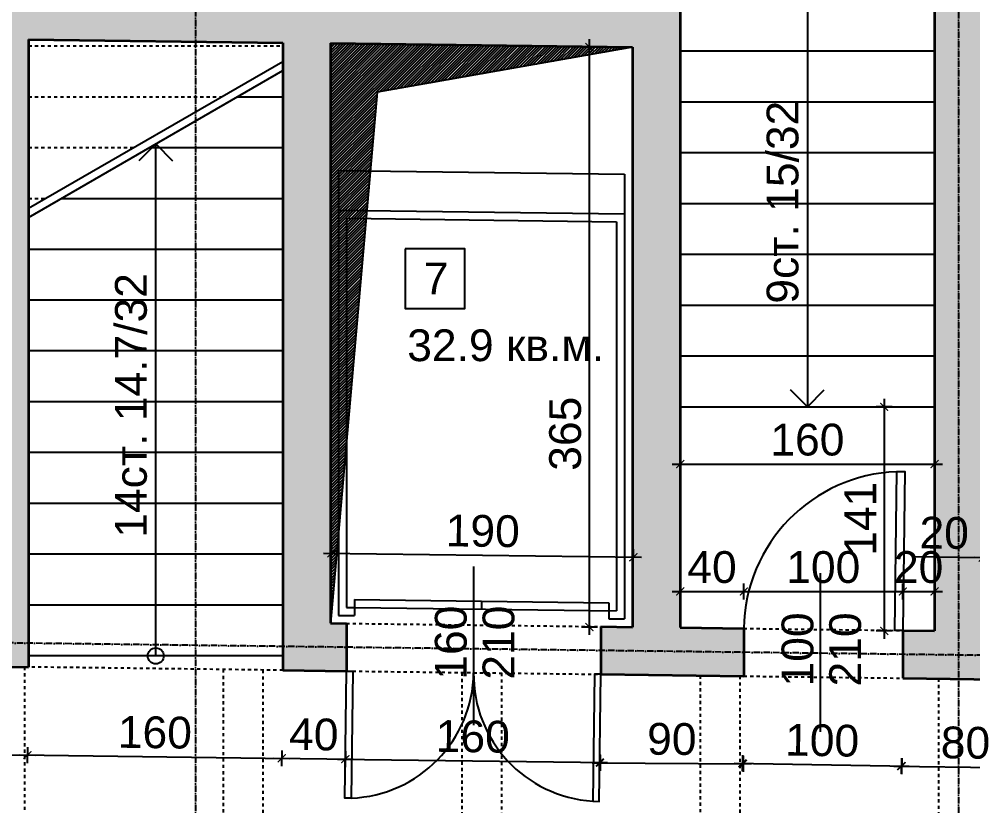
# Model space of a CAD drawing. Header units: inches. Extents: x -72385 to 39588, y -6525 to 66685.
# Drawn here: x -46546 to -45946, y 23334 to 23829 of the extents above; entities that cross this region are included whole.
import ezdxf

# ---------------------------------------------------------------- set-up
doc = ezdxf.new("R2010")
doc.units = ezdxf.units.IN
doc.header["$MEASUREMENT"] = 0
doc.linetypes.add('DashDot', pattern=[0.6, 0.4, -0.1, 0, -0.1])
doc.linetypes.add('Hidden', pattern=[0.4, 0.2, -0.2])
for name, color, linetype, lineweight in [('Врати', 251, 'Continuous', 25), ('Изгледни линии', 253, 'Continuous', 25), ('Линия на разрез', 252, 'DashDot', 25), ('Надписи врати', 252, 'Continuous', 25), ('Надписи коти вътрешни', 252, 'Continuous', 25), ('Надписи нива', 252, 'Continuous', 25), ('Надписи номера на пом.', 252, 'Continuous', 25), ('Надписи площ', 252, 'Continuous', 25), ('Оси', 252, 'DashDot', 25), ('Пунктир', 253, 'Hidden', 25), ('Разрезни линии', 7, 'Continuous', 35), ('Щрих стени', 254, 'Continuous', 25)]:
    doc.layers.add(name, color=color, linetype=linetype, lineweight=lineweight)
doc.styles.add('Arial Regular', font='arial.ttf')
doc.styles.get("Standard").update_dxf_attribs({"font": 'arial.ttf'})
doc.dimstyles.new('Annotative', dxfattribs={"dimscale": 0, "dimtxt": 20, "dimasz": 5, "dimexe": 5, "dimexo": 5, "dimgap": 5, "dimtad": 1, "dimdec": 0, "dimzin": 0, "dimdsep": 46, "dimtxsty": 'Standard', "dimblk": 'ARCHTICK', "dimcen": 5, "dimdle": 5, "dimadec": 0, "dimazin": 0, "dimtfac": 1, "dimtdec": 0, "dimtofl": 0, "dimtmove": 0, "dimatfit": 3, "dimldrblk": 'ARCHTICK', "dimfxl": 5, "dimfxlon": 1, "dimtolj": 1, "dimtzin": 0, "dimarcsym": 1})

# ---------------------------------------------------------------- blocks, each defined once
blk = doc.blocks.new('_ArchTick')
at = {"color": 0, "linetype": 'ByBlock', "const_width": 0.15}
blk.add_lwpolyline([(-0.5, -0.5), (0.5, 0.5)], dxfattribs=at)
blk = doc.blocks.new('*D2360')
at = {"layer": 'Defpoints', "color": 0, "ltscale": 50, "transparency": 16777216}
for p in [(-46089.84, 23468.96), (-46129.84, 23446.17), (-46089.84, 23445.66)]:
    blk.add_point(p, dxfattribs=at)
at = {"layer": 'Надписи коти вътрешни', "color": 0, "lineweight": -2, "ltscale": 50, "transparency": 16777216}
for p, q in [((-46129.84, 23463.96), (-46129.84, 23473.96)), ((-46089.84, 23463.96), (-46089.84, 23473.96)), ((-46134.84, 23468.96), (-46084.84, 23468.96))]:
    blk.add_line(p, q, dxfattribs=at)
at = {"layer": 'Надписи коти вътрешни', "color": 0, "lineweight": -2, "ltscale": 50, "transparency": 16777216, "xscale": 5, "yscale": 5, "zscale": 5, "rotation": 180}
blk.add_blockref('_ArchTick', (-46129.84, 23468.96), dxfattribs=at)
at = {"layer": 'Надписи коти вътрешни', "color": 0, "lineweight": -2, "ltscale": 50, "transparency": 16777216, "xscale": 5, "yscale": 5, "zscale": 5}
blk.add_blockref('_ArchTick', (-46089.84, 23468.96), dxfattribs=at)
at = {"layer": 'Надписи коти вътрешни', "color": 0, "ltscale": 50, "transparency": 16777216, "insert": (-46109.84, 23484.17), "char_height": 20, "attachment_point": 5}
blk.add_mtext('\\A1;40', dxfattribs=at)
blk = doc.blocks.new('*D2361')
at = {"layer": 'Defpoints', "color": 0, "ltscale": 50, "transparency": 16777216}
for p in [(-45989.84, 23468.96), (-46089.83, 23445.66), (-45989.84, 23444.39)]:
    blk.add_point(p, dxfattribs=at)
at = {"layer": 'Надписи коти вътрешни', "color": 0, "lineweight": -2, "ltscale": 50, "transparency": 16777216}
for p, q in [((-46089.83, 23463.96), (-46089.83, 23473.96)), ((-45989.84, 23463.96), (-45989.84, 23473.96)), ((-46094.83, 23468.96), (-45984.84, 23468.96))]:
    blk.add_line(p, q, dxfattribs=at)
at = {"layer": 'Надписи коти вътрешни', "color": 0, "lineweight": -2, "ltscale": 50, "transparency": 16777216, "xscale": 5, "yscale": 5, "zscale": 5, "rotation": 180}
blk.add_blockref('_ArchTick', (-46089.83, 23468.96), dxfattribs=at)
at = {"layer": 'Надписи коти вътрешни', "color": 0, "lineweight": -2, "ltscale": 50, "transparency": 16777216, "xscale": 5, "yscale": 5, "zscale": 5}
blk.add_blockref('_ArchTick', (-45989.84, 23468.96), dxfattribs=at)
at = {"layer": 'Надписи коти вътрешни', "color": 0, "ltscale": 50, "transparency": 16777216, "insert": (-46039.83, 23484.17), "char_height": 20, "attachment_point": 5}
blk.add_mtext('\\A1;100', dxfattribs=at)
blk = doc.blocks.new('*D2362')
at = {"layer": 'Defpoints', "color": 0, "ltscale": 50, "transparency": 16777216}
for p in [(-45969.84, 23468.96), (-45989.84, 23444.39), (-45969.84, 23444.13)]:
    blk.add_point(p, dxfattribs=at)
at = {"layer": 'Надписи коти вътрешни', "color": 0, "lineweight": -2, "ltscale": 50, "transparency": 16777216}
for p, q in [((-45989.84, 23463.96), (-45989.84, 23473.96)), ((-45969.84, 23463.96), (-45969.84, 23473.96)), ((-45994.84, 23468.96), (-45964.84, 23468.96))]:
    blk.add_line(p, q, dxfattribs=at)
at = {"layer": 'Надписи коти вътрешни', "color": 0, "lineweight": -2, "ltscale": 50, "transparency": 16777216, "xscale": 5, "yscale": 5, "zscale": 5, "rotation": 180}
blk.add_blockref('_ArchTick', (-45989.84, 23468.96), dxfattribs=at)
at = {"layer": 'Надписи коти вътрешни', "color": 0, "lineweight": -2, "ltscale": 50, "transparency": 16777216, "xscale": 5, "yscale": 5, "zscale": 5}
blk.add_blockref('_ArchTick', (-45969.84, 23468.96), dxfattribs=at)
at = {"layer": 'Надписи коти вътрешни', "color": 0, "ltscale": 50, "transparency": 16777216, "insert": (-45979.84, 23484.17), "char_height": 20, "attachment_point": 5}
blk.add_mtext('\\A1;20', dxfattribs=at)
blk = doc.blocks.new('*D4557')
at = {"layer": 'Defpoints', "color": 0, "ltscale": 50, "transparency": 16777216}
for p in [(-45969.84, 23585.2), (-46001.52, 23444.13), (-45969.84, 23444.13)]:
    blk.add_point(p, dxfattribs=at)
at = {"layer": 'Надписи коти вътрешни', "color": 0, "lineweight": -2, "ltscale": 50, "transparency": 16777216}
for p, q in [((-46001.52, 23590.2), (-46001.52, 23439.13)), ((-45996.52, 23585.2), (-46006.52, 23585.2)), ((-45996.52, 23444.13), (-46006.52, 23444.13))]:
    blk.add_line(p, q, dxfattribs=at)
at = {"layer": 'Надписи коти вътрешни', "color": 0, "lineweight": -2, "ltscale": 50, "transparency": 16777216, "xscale": 5, "yscale": 5, "zscale": 5}
for p, rotation in [((-46001.52, 23585.2), 90), ((-46001.52, 23444.13), 270)]:
    blk.add_blockref('_ArchTick', p, dxfattribs=dict(at, rotation=rotation))
at = {"layer": 'Надписи коти вътрешни', "color": 0, "ltscale": 50, "transparency": 16777216, "insert": (-46016.56, 23514.67), "char_height": 20, "attachment_point": 5, "rotation": 90}
blk.add_mtext('\\A1;141', dxfattribs=at)
blk = doc.blocks.new('*D2363')
at = {"layer": 'Defpoints', "color": 0, "ltscale": 50, "transparency": 16777216}
for p in [(-46129.84, 23585.2), (-45969.84, 23585.2), (-45969.84, 23549.16)]:
    blk.add_point(p, dxfattribs=at)
at = {"layer": 'Надписи коти вътрешни', "color": 0, "lineweight": -2, "ltscale": 50, "transparency": 16777216}
for p, q in [((-46129.84, 23554.16), (-46129.84, 23544.16)), ((-45969.84, 23554.16), (-45969.84, 23544.16)), ((-46134.84, 23549.16), (-45964.84, 23549.16))]:
    blk.add_line(p, q, dxfattribs=at)
at = {"layer": 'Надписи коти вътрешни', "color": 0, "lineweight": -2, "ltscale": 50, "transparency": 16777216, "xscale": 5, "yscale": 5, "zscale": 5, "rotation": 180}
blk.add_blockref('_ArchTick', (-46129.84, 23549.16), dxfattribs=at)
at = {"layer": 'Надписи коти вътрешни', "color": 0, "lineweight": -2, "ltscale": 50, "transparency": 16777216, "xscale": 5, "yscale": 5, "zscale": 5}
blk.add_blockref('_ArchTick', (-45969.84, 23549.16), dxfattribs=at)
at = {"layer": 'Надписи коти вътрешни', "color": 0, "ltscale": 50, "transparency": 16777216, "insert": (-46049.84, 23564.38), "char_height": 20, "attachment_point": 5}
blk.add_mtext('\\A1;160', dxfattribs=at)
blk = doc.blocks.new('*D2423')
at = {"layer": 'Defpoints', "color": 0, "ltscale": 50, "transparency": 16777216}
for p in [(-45919.5, 23489.95), (-45939.84, 23463.75), (-45919.84, 23463.5)]:
    blk.add_point(p, dxfattribs=at)
at = {"layer": 'Надписи коти вътрешни', "color": 0, "lineweight": -2, "ltscale": 50, "transparency": 16777216}
for p, q in [((-45939.56, 23485.21), (-45939.44, 23495.21)), ((-45919.56, 23484.95), (-45919.44, 23494.95)), ((-45939.5, 23490.21), (-45983.42, 23490.77)), ((-45919.5, 23489.95), (-45944.5, 23490.27))]:
    blk.add_line(p, q, dxfattribs=at)
at = {"layer": 'Надписи коти вътрешни', "color": 0, "lineweight": -2, "ltscale": 50, "transparency": 16777216, "xscale": 5, "yscale": 5, "zscale": 5}
for p, rotation in [((-45939.5, 23490.21), 179.2706286525567), ((-45919.5, 23489.95), 359.2706286525566)]:
    blk.add_blockref('_ArchTick', p, dxfattribs=dict(at, rotation=rotation))
at = {"layer": 'Надписи коти вътрешни', "color": 0, "ltscale": 50, "transparency": 16777216, "insert": (-45963.77, 23505.73), "char_height": 20, "attachment_point": 5, "rotation": 359.27063}
blk.add_mtext('\\A1;20', dxfattribs=at)
blk = doc.blocks.new('*D2474')
at = {"layer": 'Defpoints', "color": 0, "ltscale": 50, "transparency": 16777216}
for p in [(-46649.84, 23422.79), (-46539.84, 23421.39), (-46540.54, 23365.96)]:
    blk.add_point(p, dxfattribs=at)
at = {"layer": 'Надписи коти вътрешни', "color": 0, "lineweight": -2, "ltscale": 50, "transparency": 16777216}
for p, q in [((-46650.48, 23372.36), (-46650.61, 23362.36)), ((-46540.48, 23370.96), (-46540.61, 23360.96)), ((-46655.54, 23367.42), (-46535.54, 23365.89))]:
    blk.add_line(p, q, dxfattribs=at)
at = {"layer": 'Надписи коти вътрешни', "color": 0, "lineweight": -2, "ltscale": 50, "transparency": 16777216, "xscale": 5, "yscale": 5, "zscale": 5}
for p, rotation in [((-46650.54, 23367.36), 179.2706286525482), ((-46540.54, 23365.96), 359.2706286525482)]:
    blk.add_blockref('_ArchTick', p, dxfattribs=dict(at, rotation=rotation))
at = {"layer": 'Надписи коти вътрешни', "color": 0, "ltscale": 50, "transparency": 16777216, "insert": (-46595.35, 23381.87), "char_height": 20, "attachment_point": 5, "rotation": 359.27063}
blk.add_mtext('\\A1;110', dxfattribs=at)
blk = doc.blocks.new('*D2475')
at = {"layer": 'Defpoints', "color": 0, "ltscale": 50, "transparency": 16777216}
for p in [(-46539.84, 23421.39), (-46379.84, 23419.35), (-46380.54, 23363.92)]:
    blk.add_point(p, dxfattribs=at)
at = {"layer": 'Надписи коти вътрешни', "color": 0, "lineweight": -2, "ltscale": 50, "transparency": 16777216}
for p, q in [((-46540.48, 23370.96), (-46540.61, 23360.96)), ((-46380.48, 23368.92), (-46380.61, 23358.92)), ((-46545.54, 23366.02), (-46375.54, 23363.86))]:
    blk.add_line(p, q, dxfattribs=at)
at = {"layer": 'Надписи коти вътрешни', "color": 0, "lineweight": -2, "ltscale": 50, "transparency": 16777216, "xscale": 5, "yscale": 5, "zscale": 5}
for p, rotation in [((-46540.54, 23365.96), 179.2706286525475), ((-46380.54, 23363.92), 359.2706286525474)]:
    blk.add_blockref('_ArchTick', p, dxfattribs=dict(at, rotation=rotation))
at = {"layer": 'Надписи коти вътрешни', "color": 0, "ltscale": 50, "transparency": 16777216, "insert": (-46460.35, 23380.15), "char_height": 20, "attachment_point": 5, "rotation": 359.27063}
blk.add_mtext('\\A1;160', dxfattribs=at)
blk = doc.blocks.new('*D2476')
at = {"layer": 'Defpoints', "color": 0, "ltscale": 50, "transparency": 16777216}
for p in [(-46379.84, 23419.35), (-46339.84, 23418.84), (-46340.54, 23363.41)]:
    blk.add_point(p, dxfattribs=at)
at = {"layer": 'Надписи коти вътрешни', "color": 0, "lineweight": -2, "ltscale": 50, "transparency": 16777216}
for p, q in [((-46380.48, 23368.92), (-46380.61, 23358.92)), ((-46340.48, 23368.41), (-46340.61, 23358.41)), ((-46385.54, 23363.98), (-46335.54, 23363.35))]:
    blk.add_line(p, q, dxfattribs=at)
at = {"layer": 'Надписи коти вътрешни', "color": 0, "lineweight": -2, "ltscale": 50, "transparency": 16777216, "xscale": 5, "yscale": 5, "zscale": 5}
for p, rotation in [((-46380.54, 23363.92), 179.2706286525465), ((-46340.54, 23363.41), 359.2706286525465)]:
    blk.add_blockref('_ArchTick', p, dxfattribs=dict(at, rotation=rotation))
at = {"layer": 'Надписи коти вътрешни', "color": 0, "ltscale": 50, "transparency": 16777216, "insert": (-46360.35, 23378.87), "char_height": 20, "attachment_point": 5, "rotation": 359.27063}
blk.add_mtext('\\A1;40', dxfattribs=at)
blk = doc.blocks.new('*D2477')
at = {"layer": 'Defpoints', "color": 0, "ltscale": 50, "transparency": 16777216}
for p in [(-46339.84, 23418.84), (-46179.82, 23416.8), (-46180.52, 23361.37)]:
    blk.add_point(p, dxfattribs=at)
at = {"layer": 'Надписи коти вътрешни', "color": 0, "lineweight": -2, "ltscale": 50, "transparency": 16777216}
for p, q in [((-46340.48, 23368.41), (-46340.61, 23358.41)), ((-46345.54, 23363.47), (-46175.52, 23361.31)), ((-46180.46, 23366.37), (-46180.59, 23356.37))]:
    blk.add_line(p, q, dxfattribs=at)
at = {"layer": 'Надписи коти вътрешни', "color": 0, "lineweight": -2, "ltscale": 50, "transparency": 16777216, "xscale": 5, "yscale": 5, "zscale": 5}
for p, rotation in [((-46340.54, 23363.41), 179.2706286525469), ((-46180.52, 23361.37), 359.2706286525469)]:
    blk.add_blockref('_ArchTick', p, dxfattribs=dict(at, rotation=rotation))
at = {"layer": 'Надписи коти вътрешни', "color": 0, "ltscale": 50, "transparency": 16777216, "insert": (-46260.34, 23377.6), "char_height": 20, "attachment_point": 5, "rotation": 359.27063}
blk.add_mtext('\\A1;160', dxfattribs=at)
blk = doc.blocks.new('*D2478')
at = {"layer": 'Defpoints', "color": 0, "ltscale": 50, "transparency": 16777216}
for p in [(-46179.84, 23416.8), (-46089.84, 23416.17), (-46090.23, 23360.45)]:
    blk.add_point(p, dxfattribs=at)
at = {"layer": 'Надписи коти вътрешни', "color": 0, "lineweight": -2, "ltscale": 50, "transparency": 16777216}
for p, q in [((-46180.2, 23366.09), (-46180.27, 23356.09)), ((-46090.2, 23365.45), (-46090.27, 23355.45)), ((-46185.23, 23361.12), (-46085.23, 23360.42))]:
    blk.add_line(p, q, dxfattribs=at)
at = {"layer": 'Надписи коти вътрешни', "color": 0, "lineweight": -2, "ltscale": 50, "transparency": 16777216, "xscale": 5, "yscale": 5, "zscale": 5}
for p, rotation in [((-46180.23, 23361.09), 179.5947785628532), ((-46090.23, 23360.45), 359.5947785628532)]:
    blk.add_blockref('_ArchTick', p, dxfattribs=dict(at, rotation=rotation))
at = {"layer": 'Надписи коти вътрешни', "color": 0, "ltscale": 50, "transparency": 16777216, "insert": (-46135.12, 23375.98), "char_height": 20, "attachment_point": 5, "rotation": 359.59478}
blk.add_mtext('\\A1;90', dxfattribs=at)
blk = doc.blocks.new('*D2479')
at = {"layer": 'Defpoints', "color": 0, "ltscale": 50, "transparency": 16777216}
for p in [(-46089.84, 23416.17), (-45989.84, 23414.39), (-45990.82, 23359.06)]:
    blk.add_point(p, dxfattribs=at)
at = {"layer": 'Надписи коти вътрешни', "color": 0, "lineweight": -2, "ltscale": 50, "transparency": 16777216}
for p, q in [((-46090.73, 23365.84), (-46090.91, 23355.84)), ((-45990.73, 23364.06), (-45990.91, 23354.06)), ((-46095.82, 23360.93), (-45985.82, 23358.97))]:
    blk.add_line(p, q, dxfattribs=at)
at = {"layer": 'Надписи коти вътрешни', "color": 0, "lineweight": -2, "ltscale": 50, "transparency": 16777216, "xscale": 5, "yscale": 5, "zscale": 5}
for p, rotation in [((-46090.82, 23360.84), 178.9789330584774), ((-45990.82, 23359.06), 358.9789330584774)]:
    blk.add_blockref('_ArchTick', p, dxfattribs=dict(at, rotation=rotation))
at = {"layer": 'Надписи коти вътрешни', "color": 0, "ltscale": 50, "transparency": 16777216, "insert": (-46040.55, 23375.16), "char_height": 20, "attachment_point": 5, "rotation": 358.97893}
blk.add_mtext('\\A1;100', dxfattribs=at)
blk = doc.blocks.new('*D2480')
at = {"layer": 'Defpoints', "color": 0, "ltscale": 50, "transparency": 16777216}
for p in [(-45989.84, 23414.39), (-45909.84, 23413.37), (-45910.54, 23357.94)]:
    blk.add_point(p, dxfattribs=at)
at = {"layer": 'Надписи коти вътрешни', "color": 0, "lineweight": -2, "ltscale": 50, "transparency": 16777216}
for p, q in [((-45990.48, 23363.95), (-45990.61, 23353.95)), ((-45910.48, 23362.93), (-45910.61, 23352.94)), ((-45995.54, 23359.02), (-45905.54, 23357.87))]:
    blk.add_line(p, q, dxfattribs=at)
at = {"layer": 'Надписи коти вътрешни', "color": 0, "lineweight": -2, "ltscale": 50, "transparency": 16777216, "xscale": 5, "yscale": 5, "zscale": 5}
for p, rotation in [((-45990.54, 23358.95), 179.2706286525489), ((-45910.54, 23357.94), 359.2706286525489)]:
    blk.add_blockref('_ArchTick', p, dxfattribs=dict(at, rotation=rotation))
at = {"layer": 'Надписи коти вътрешни', "color": 0, "ltscale": 50, "transparency": 16777216, "insert": (-45950.35, 23373.65), "char_height": 20, "attachment_point": 5, "rotation": 359.27063}
blk.add_mtext('\\A1;80', dxfattribs=at)
blk = doc.blocks.new('*D8307')
at = {"layer": 'Defpoints', "color": 0, "ltscale": 10, "transparency": 16777216}
for p in [(-46159.28, 23490.53), (-46349.84, 23448.97), (-46159.84, 23446.55)]:
    blk.add_point(p, dxfattribs=at)
at = {"layer": 'Надписи коти вътрешни', "color": 0, "lineweight": -2, "ltscale": 10, "transparency": 16777216}
for p, q in [((-46349.34, 23487.95), (-46349.21, 23497.95)), ((-46159.34, 23485.53), (-46159.21, 23495.53)), ((-46354.28, 23493.02), (-46154.28, 23490.47))]:
    blk.add_line(p, q, dxfattribs=at)
at = {"layer": 'Надписи коти вътрешни', "color": 0, "lineweight": -2, "ltscale": 10, "transparency": 16777216, "xscale": 5, "yscale": 5, "zscale": 5}
for p, rotation in [((-46349.28, 23492.95), 179.2706286525473), ((-46159.28, 23490.53), 359.2706286525473)]:
    blk.add_blockref('_ArchTick', p, dxfattribs=dict(at, rotation=rotation))
at = {"layer": 'Надписи коти вътрешни', "color": 0, "ltscale": 10, "transparency": 16777216, "insert": (-46254.08, 23506.95), "char_height": 20, "attachment_point": 5, "rotation": 359.27063}
blk.add_mtext('\\A1;190', dxfattribs=at)
blk = doc.blocks.new('*D8308')
at = {"layer": 'Defpoints', "color": 0, "ltscale": 10, "transparency": 16777216}
for p in [(-46186.92, 23811.58), (-46159.84, 23811.58), (-46159.84, 23446.55)]:
    blk.add_point(p, dxfattribs=at)
at = {"layer": 'Надписи коти вътрешни', "color": 0, "lineweight": -2, "ltscale": 10, "transparency": 16777216}
for p, q in [((-46186.92, 23441.55), (-46186.92, 23816.58)), ((-46181.92, 23811.58), (-46191.92, 23811.58)), ((-46181.92, 23446.55), (-46191.92, 23446.55))]:
    blk.add_line(p, q, dxfattribs=at)
at = {"layer": 'Надписи коти вътрешни', "color": 0, "lineweight": -2, "ltscale": 10, "transparency": 16777216, "xscale": 5, "yscale": 5, "zscale": 5}
for p, rotation in [((-46186.92, 23811.58), 90), ((-46186.92, 23446.55), 270)]:
    blk.add_blockref('_ArchTick', p, dxfattribs=dict(at, rotation=rotation))
at = {"layer": 'Надписи коти вътрешни', "color": 0, "ltscale": 10, "transparency": 16777216, "insert": (-46202.14, 23568.22), "char_height": 20, "attachment_point": 5, "rotation": 90}
blk.add_mtext('\\A1;365', dxfattribs=at)

msp = doc.modelspace()

# ---------------------------------------------------------------- hatches: boundary and pattern name
at = {"layer": 'Изгледни линии', "ltscale": 10}
h = msp.add_hatch(dxfattribs=at)
h.set_pattern_fill('ANSI31', color=256, scale=10)
h.paths.add_polyline_path([(-46159.84, 23811.58), (-46349.84, 23814), (-46349.84, 23448.97), (-46344.84, 23506.12), (-46344.84, 23708.91), (-46327.12, 23708.68), (-46320.59, 23783.24)])
h.paths.add_polyline_path([(-46327.12, 23708.68), (-46344.84, 23708.91), (-46344.84, 23506.12), (-46339.84, 23563.27), (-46339.84, 23703.84), (-46327.55, 23703.69)], flags=17)
h.paths.add_polyline_path([(-46327.55, 23703.69), (-46339.84, 23703.84), (-46339.84, 23563.27)], flags=16)
at = {"layer": 'Щрих стени', "ltscale": 10}
h = msp.add_hatch(color=256, dxfattribs=at)
h.dxf.hatch_style = 1
h.paths.add_polyline_path([(-48702.34, 22246.32), (-48667.34, 22245.87), (-48667.34, 22280.88), (-48702.34, 22281.32)])
h.paths.add_polyline_path([(-48367.34, 22322.06), (-48402.34, 22322.51), (-48402.34, 22242.5), (-48367.34, 22242.05)])
h.paths.add_polyline_path([(-48102.34, 22273.68), (-48102.34, 22238.68), (-48067.34, 22238.24), (-48067.34, 22273.24)])
h.paths.add_polyline_path([(-47802.34, 22234.86), (-47767.34, 22234.42), (-47767.34, 22314.42), (-47802.34, 22314.87)])
h.paths.add_polyline_path([(-47809.84, 22842.51), (-47834.84, 22842.82), (-47834.84, 22807.82), (-47809.84, 22807.5), (-47759.84, 22806.87), (-47759.84, 22896.87), (-47809.84, 22897.51)])
h.paths.add_polyline_path([(-48409.84, 22815.14), (-48359.84, 22814.51), (-48359.84, 22904.51), (-48409.84, 22905.15)])
h.paths.add_polyline_path([(-47347.34, 23021.63), (-47347.34, 23051.64), (-48824.84, 23070.45), (-48824.84, 23040.44)])
h.paths.add_polyline_path([(-47139.84, 23053.99), (-47202.34, 23054.79), (-47202.34, 23049.79), (-47257.34, 23050.49), (-47257.34, 23020.49), (-47202.34, 23019.79), (-47202.34, 22849.77), (-47212.34, 22849.9), (-47212.34, 22829.9), (-47202.34, 22829.77), (-47202.34, 22262.23), (-47502.34, 22266.05), (-47502.34, 22231.04), (-47137.34, 22226.4), (-47137.34, 22306.4), (-47139.84, 22306.43), (-47139.84, 22828.98), (-46989.84, 22827.07), (-46989.84, 22857.07), (-47119.84, 22858.72), (-47119.84, 22868.73), (-47139.84, 22868.98)])
h.paths.add_polyline_path([(-47202.34, 23499.83), (-47202.34, 23459.82), (-47407.34, 23462.43), (-47407.34, 23432.43), (-47202.34, 23429.82), (-47202.34, 23214.8), (-47139.84, 23214.01), (-47139.84, 23429.03), (-46749.84, 23424.06), (-46749.84, 23454.06), (-47139.84, 23459.03), (-47139.84, 23499.03)])
h.paths.add_polyline_path([(-47139.84, 23981.57), (-47137.34, 23981.54), (-47137.34, 24061.54), (-47202.34, 24062.37), (-47202.34, 23589.83), (-47139.84, 23589.04)])
h.paths.add_polyline_path([(-47809.84, 23467.56), (-47974.84, 23469.66), (-47974.84, 23439.66), (-47834.84, 23437.87), (-47834.84, 23407.82), (-47809.84, 23407.5), (-47809.84, 23407.5), (-47759.84, 23406.87), (-47759.84, 23436.92), (-47567.34, 23434.47), (-47567.34, 23464.47), (-47759.84, 23466.92), (-47759.84, 23496.87), (-47769.84, 23497), (-47769.84, 23989.59), (-47767.34, 23989.56), (-47767.34, 24069.57), (-47802.34, 24070.01), (-47802.34, 23990), (-47799.84, 23989.97), (-47799.84, 23497.38), (-47809.84, 23497.51)])
h.paths.add_polyline_path([(-46837.34, 24057.73), (-46872.34, 24058.17), (-46872.34, 23973.16), (-46842.34, 23972.78), (-46842.34, 23992.78), (-46837.34, 23992.72)])
h.paths.add_polyline_path([(-46539.84, 23816.42), (-46379.84, 23814.38), (-46379.84, 23419.35), (-46339.84, 23418.84), (-46339.84, 23448.84), (-46349.84, 23448.97), (-46349.84, 23814), (-46159.84, 23811.58), (-46159.84, 23446.55), (-46179.84, 23446.81), (-46179.84, 23416.8), (-46089.84, 23415.66), (-46089.84, 23445.66), (-46129.84, 23446.17), (-46129.84, 23841.2), (-46539.84, 23846.42), (-46539.84, 24006.43), (-46537.34, 24006.4), (-46537.34, 24073.91), (-46572.34, 24074.35), (-46572.34, 24006.85), (-46569.84, 24006.82), (-46569.84, 23471.77), (-46589.84, 23472.03), (-46589.84, 23452.03), (-46649.84, 23452.79), (-46649.84, 23422.79), (-46539.84, 23421.39)])
h.paths.add_polyline_path([(-45939.84, 23998.8), (-45937.34, 23998.76), (-45937.34, 24066.27), (-45972.34, 24066.72), (-45972.34, 23999.21), (-45969.84, 23999.18), (-45969.84, 23444.13), (-45989.84, 23444.39), (-45989.84, 23414.39), (-45909.84, 23413.37), (-45909.84, 23443.37), (-45919.84, 23443.5), (-45919.84, 23463.5), (-45939.84, 23463.75), (-45939.84, 23563.76), (-45909.84, 23563.38), (-45909.84, 23578.38), (-45939.84, 23578.76), (-45939.84, 23668.77), (-45804.84, 23667.05), (-45804.84, 23577.04), (-45809.84, 23577.11), (-45809.84, 23562.11), (-45804.84, 23562.04), (-45804.84, 23442.03), (-45809.84, 23442.1), (-45809.84, 23412.09), (-45779.84, 23411.71), (-45779.84, 23441.71), (-45789.84, 23441.84), (-45789.84, 23666.86), (-45779.84, 23666.73), (-45779.84, 23681.73), (-45939.84, 23683.77)])
h.paths.add_polyline_path([(-45679.84, 23440.44), (-45679.84, 23410.44), (-45549.84, 23408.78), (-45549.84, 23438.79), (-45639.84, 23439.93), (-45639.84, 24007.48), (-45637.34, 24007.45), (-45637.34, 24042.45), (-45672.34, 24042.89), (-45672.34, 24007.89), (-45669.84, 24007.86), (-45669.84, 23680.33), (-45679.84, 23680.46), (-45679.84, 23665.46), (-45669.84, 23665.33), (-45669.84, 23440.31)])
h.paths.add_polyline_path([(-46159.84, 24001.6), (-46129.84, 24001.21), (-46129.84, 24068.72), (-46159.84, 24069.1)], flags=17)
h.paths.add_polyline_path([(-46349.84, 24071.52), (-46379.84, 24071.9), (-46379.84, 24004.4), (-46349.84, 24004.02)], flags=17)

# ---------------------------------------------------------------- linework, layer by layer
at = {"layer": 'Врати', "ltscale": 50}
for points in [[(-45989.84, 23444.39), (-45994.84, 23444.45), (-45993.56, 23544.44), (-45988.56, 23544.38)], [(-46339.8, 23418.84), (-46335.8, 23418.79), (-46336.82, 23338.8), (-46340.82, 23338.85)], [(-46179.82, 23416.8), (-46183.82, 23416.85), (-46184.83, 23336.86), (-46180.83, 23336.81)]]:
    msp.add_lwpolyline(points, close=True, dxfattribs=at)
for centre, radius, start, end in [((-45989.84, 23444.39), 100, 92.13661, 179.27063), ((-46339.8, 23418.84), 80, 272.13661, 359.27063), ((-46179.82, 23416.8), 80, 179.27063, 266.40464)]:
    msp.add_arc(centre, radius, start, end, dxfattribs=at)
at = {"layer": 'Изгледни линии', "ltscale": 50}
for p, q in [((-46129.84, 23809.2), (-45969.84, 23809.2)), ((-46539.84, 23710.18), (-46379.84, 23802.55)), ((-46539.84, 23704.41), (-46379.84, 23796.78)), ((-46408.24, 23780.38), (-46379.8, 23780.38)), ((-46129.84, 23777.2), (-45969.84, 23777.2)), ((-46463.66, 23748.38), (-46379.8, 23748.38)), ((-46129.84, 23745.2), (-45969.84, 23745.2)), ((-46519.09, 23716.38), (-46379.8, 23716.38)), ((-46129.84, 23713.2), (-45969.84, 23713.2)), ((-46539.8, 23684.38), (-46379.8, 23684.38)), ((-46129.84, 23681.2), (-45969.84, 23681.2)), ((-46379.8, 23652.38), (-46539.84, 23652.38)), ((-46129.84, 23649.2), (-45969.84, 23649.2)), ((-46379.8, 23620.38), (-46539.84, 23620.38)), ((-46129.84, 23617.2), (-45969.84, 23617.2)), ((-46379.8, 23588.38), (-46539.84, 23588.38)), ((-46129.84, 23585.2), (-45969.84, 23585.2)), ((-46379.8, 23556.38), (-46539.8, 23556.38)), ((-46379.8, 23524.38), (-46539.8, 23524.38)), ((-46379.8, 23492.38), (-46539.8, 23492.38)), ((-46379.8, 23460.38), (-46539.8, 23460.38)), ((-46379.8, 23428.38), (-46539.8, 23428.38))]:
    msp.add_line(p, q, dxfattribs=at)
at = {"layer": 'Изгледни линии', "ltscale": 10}
for p, q in [((-46344.84, 23733.91), (-46344.84, 23453.91)), ((-46344.84, 23733.91), (-46164.84, 23731.62)), ((-46164.84, 23731.62), (-46164.84, 23451.62)), ((-46344.84, 23708.91), (-46164.84, 23706.62)), ((-46339.84, 23703.84), (-46339.84, 23458.84)), ((-46339.84, 23703.84), (-46169.84, 23701.68)), ((-46169.84, 23701.68), (-46169.84, 23456.68)), ((-46334.84, 23463.78), (-46334.84, 23453.78)), ((-46334.84, 23463.78), (-46174.84, 23461.74)), ((-46339.84, 23458.84), (-46334.84, 23458.78)), ((-46334.84, 23458.78), (-46169.84, 23456.68)), ((-46254.84, 23462.76), (-46254.84, 23457.76)), ((-46174.84, 23461.74), (-46174.84, 23451.74)), ((-46344.84, 23453.91), (-46334.84, 23453.78)), ((-46174.84, 23451.74), (-46164.84, 23451.62))]:
    msp.add_line(p, q, dxfattribs=at)
msp.add_lwpolyline([(-46159.84, 23811.58), (-46320.59, 23783.24), (-46349.84, 23448.97)], dxfattribs=at)
at = {"layer": 'Линия на разрез', "ltscale": 10}
msp.add_line((-46434.8, 24231.25), (-46434.8, 22021.66), dxfattribs=at)
at = {"layer": 'Надписи врати', "ltscale": 50}
for p, q in [((-46259.68, 23384.75), (-46259.68, 23484.75)), ((-46041.57, 23380.49), (-46041.57, 23480.49))]:
    msp.add_line(p, q, dxfattribs=at)
at = {"layer": 'Надписи нива', "ltscale": 50}
for p, q in [((-46049.84, 23841.2), (-46049.84, 23585.2)), ((-46459.8, 23750.62), (-46470.4, 23740.01)), ((-46459.8, 23428.38), (-46459.8, 23750.62)), ((-46459.8, 23750.62), (-46449.19, 23740.01)), ((-46049.84, 23585.2), (-46060.44, 23595.81)), ((-46049.84, 23585.2), (-46039.23, 23595.81))]:
    msp.add_line(p, q, dxfattribs=at)
msp.add_circle((-46459.8, 23428.38), 5, dxfattribs=at)
at = {"layer": 'Надписи номера на пом.', "ltscale": 50}
msp.add_lwpolyline([(-46302.8, 23684.62), (-46302.8, 23647.12), (-46265.3, 23647.12), (-46265.3, 23684.62)], close=True, dxfattribs=at)
at = {"layer": 'Оси', "ltscale": 10}
for p, q in [((-45954.84, 24529.03), (-45954.84, 21728.8)), ((-39839.84, 23351.09), (-52799.84, 23516.08))]:
    msp.add_line(p, q, dxfattribs=at)
at = {"layer": 'Пунктир', "ltscale": 10}
for p, q in [((-46539.8, 23812.38), (-46379.84, 23812.38)), ((-46539.8, 23780.38), (-46418.24, 23780.38)), ((-46539.8, 23748.38), (-46473.66, 23748.38)), ((-46539.8, 23716.38), (-46529.09, 23716.38)), ((-46339.84, 23448.84), (-46179.84, 23446.81)), ((-46089.83, 23445.66), (-45989.84, 23444.39)), ((-46542.34, 23421.42), (-46542.34, 22851.37)), ((-46379.84, 23419.35), (-46539.84, 23421.39)), ((-46417.34, 23419.83), (-46417.34, 22849.78)), ((-46392.34, 23419.51), (-46392.34, 22849.46)), ((-46339.84, 23418.84), (-46179.82, 23416.8)), ((-46267.34, 23417.92), (-46267.34, 22847.87)), ((-46242.34, 23417.6), (-46242.34, 22847.55)), ((-46117.34, 23416.01), (-46117.34, 22845.96)), ((-46092.34, 23415.69), (-46092.34, 22845.64)), ((-46089.84, 23415.66), (-45989.84, 23414.39)), ((-45967.34, 23414.1), (-45967.34, 22844.05))]:
    msp.add_line(p, q, dxfattribs=at)
at = {"layer": 'Разрезни линии', "ltscale": 50}
for p, q in [((-45969.84, 23999.18), (-45969.84, 23444.13)), ((-46129.84, 23841.2), (-46129.84, 23446.17)), ((-46539.84, 23816.42), (-46379.84, 23814.38)), ((-46539.84, 23816.42), (-46539.84, 23421.39)), ((-46379.84, 23814.38), (-46379.84, 23419.35)), ((-46349.84, 23814), (-46349.84, 23448.97)), ((-46349.84, 23814), (-46159.84, 23811.58)), ((-46159.84, 23811.58), (-46159.84, 23446.55)), ((-46349.84, 23448.97), (-46339.84, 23448.84)), ((-46339.84, 23448.84), (-46339.84, 23418.84)), ((-46179.84, 23446.81), (-46159.84, 23446.55)), ((-46179.84, 23446.81), (-46179.84, 23416.8)), ((-46129.84, 23446.17), (-46089.84, 23445.66)), ((-46089.84, 23445.66), (-46089.84, 23415.66)), ((-45989.84, 23444.39), (-45989.84, 23414.39)), ((-45989.84, 23444.39), (-45969.84, 23444.13)), ((-46649.84, 23422.79), (-46539.84, 23421.39)), ((-46379.84, 23419.35), (-46339.84, 23418.84)), ((-46179.84, 23416.8), (-46089.84, 23415.66)), ((-45989.84, 23414.39), (-45909.84, 23413.37))]:
    msp.add_line(p, q, dxfattribs=at)

# ---------------------------------------------------------------- texts
at = {"layer": 'Надписи врати', "ltscale": 100, "char_height": 20, "width": 180.4891, "attachment_point": 1, "rotation": 90, "style": 'Arial Regular'}
for s, insert in [('160', (-46284.2, 23413.41)), ('210', (-46254.2, 23413.41)), ('100', (-46066.09, 23409.15)), ('210', (-46036.09, 23409.15))]:
    msp.add_mtext(s, dxfattribs=dict(at, insert=insert))
at = {"layer": 'Надписи нива', "ltscale": 100, "char_height": 20, "width": 180.4891, "attachment_point": 1, "rotation": 90, "style": 'Arial Regular'}
for s, insert in [('9ст. 15/32', (-46075.48, 23650.1)), ('14ст. 14.7/32', (-46485.44, 23502.75))]:
    msp.add_mtext(s, dxfattribs=dict(at, insert=insert))
at = {"layer": 'Надписи номера на пом.', "ltscale": 100, "insert": (-46373.66, 23675.94), "char_height": 20, "width": 180.4891, "attachment_point": 1, "style": 'Arial Regular'}
msp.add_mtext('\\pxqc;7', dxfattribs=at)
at = {"layer": 'Надписи площ', "ltscale": 100, "insert": (-46301.6, 23633.92), "char_height": 20, "width": 180.4891, "attachment_point": 1, "style": 'Arial Regular'}
msp.add_mtext('32.9 кв.м.', dxfattribs=at)

# ---------------------------------------------------------------- dimensions: what is measured, and where the dimension line sits
at = {"layer": 'Надписи коти вътрешни', "ltscale": 10}
dim = msp.add_linear_dim(base=(-46186.92, 23811.58), p1=(-46159.84, 23446.55), p2=(-46159.84, 23811.58), angle=90, dimstyle='Annotative', dxfattribs=at)
dim.commit()
dim.dimension.update_dxf_attribs({"geometry": '*D8308', "text_midpoint": (-46186.92, 23568.22), "dimtype": 161})
at = {"layer": 'Надписи коти вътрешни', "ltscale": 50}
dim = msp.add_linear_dim(base=(-46001.52, 23444.13), p1=(-45969.84, 23585.2), p2=(-45969.84, 23444.13), angle=90, dimstyle='Annotative', override={"dimscale": 0, "dimtix": 0, "dimtofl": 0, "dimtmove": 0, "dimatfit": 3}, dxfattribs=at)
dim.commit()
dim.dimension.update_dxf_attribs({"geometry": '*D4557', "text_midpoint": (-46016.56, 23514.67)})
for base, p1, p2, picture, middle in [((-45969.84, 23549.16), (-46129.84, 23585.2), (-45969.84, 23585.2), '*D2363', (-46049.84, 23564.38)), ((-46089.84, 23468.96), (-46129.84, 23446.17), (-46089.84, 23445.66), '*D2360', (-46109.84, 23484.17)), ((-45989.84, 23468.96), (-46089.83, 23445.66), (-45989.84, 23444.39), '*D2361', (-46039.83, 23484.17))]:
    dim = msp.add_linear_dim(base=base, p1=p1, p2=p2, dimstyle='Annotative', override={"dimscale": 0, "dimtix": 0, "dimtofl": 0, "dimtmove": 0, "dimatfit": 3}, dxfattribs=at)
    dim.commit()
    dim.dimension.update_dxf_attribs({"geometry": picture, "text_midpoint": middle})
at = {"layer": 'Надписи коти вътрешни', "ltscale": 10}
dim = msp.add_aligned_dim(p1=(-46349.84, 23448.97), p2=(-46159.84, 23446.55), distance=43.99, dimstyle='Annotative', dxfattribs=at)
dim.commit()
dim.dimension.update_dxf_attribs({"geometry": '*D8307', "text_midpoint": (-46254.08, 23506.95)})
at = {"layer": 'Надписи коти вътрешни', "ltscale": 50}
dim = msp.add_linear_dim(base=(-45919.5, 23489.95), p1=(-45939.84, 23463.75), p2=(-45919.84, 23463.5), angle=359.27063, dimstyle='Annotative', override={"dimscale": 0, "dimtix": 0, "dimtofl": 0, "dimtmove": 0, "dimatfit": 3}, dxfattribs=at)
dim.commit()
dim.dimension.update_dxf_attribs({"geometry": '*D2423', "text_midpoint": (-45963.96, 23490.52), "dimtype": 129})
dim = msp.add_linear_dim(base=(-45969.84, 23468.96), p1=(-45989.84, 23444.39), p2=(-45969.84, 23444.13), dimstyle='Annotative', override={"dimscale": 0, "dimtix": 0, "dimtofl": 0, "dimtmove": 0, "dimatfit": 3}, dxfattribs=at)
dim.commit()
dim.dimension.update_dxf_attribs({"geometry": '*D2362', "text_midpoint": (-45979.84, 23468.96), "dimtype": 128})
for p1, p2, distance, picture, middle in [((-46649.84, 23422.79), (-46539.84, 23421.39), -55.44, '*D2474', (-46595.35, 23381.87)), ((-46539.84, 23421.39), (-46379.84, 23419.35), -55.44, '*D2475', (-46460.35, 23380.15)), ((-46379.84, 23419.35), (-46339.84, 23418.84), -55.44, '*D2476', (-46360.35, 23378.87)), ((-46339.84, 23418.84), (-46179.82, 23416.8), -55.44, '*D2477', (-46260.34, 23377.6)), ((-46179.84, 23416.8), (-46089.84, 23416.17), -55.72, '*D2478', (-46135.12, 23375.98)), ((-46089.84, 23416.17), (-45989.84, 23414.39), -55.33, '*D2479', (-46040.55, 23375.16)), ((-45989.84, 23414.39), (-45909.84, 23413.37), -55.44, '*D2480', (-45950.35, 23373.65))]:
    dim = msp.add_aligned_dim(p1=p1, p2=p2, distance=distance, dimstyle='Annotative', override={"dimscale": 0, "dimtix": 0, "dimtofl": 0, "dimtmove": 0, "dimatfit": 3}, dxfattribs=at)
    dim.commit()
    dim.dimension.update_dxf_attribs({"geometry": picture, "text_midpoint": middle})

doc.saveas('drawing.dxf')
